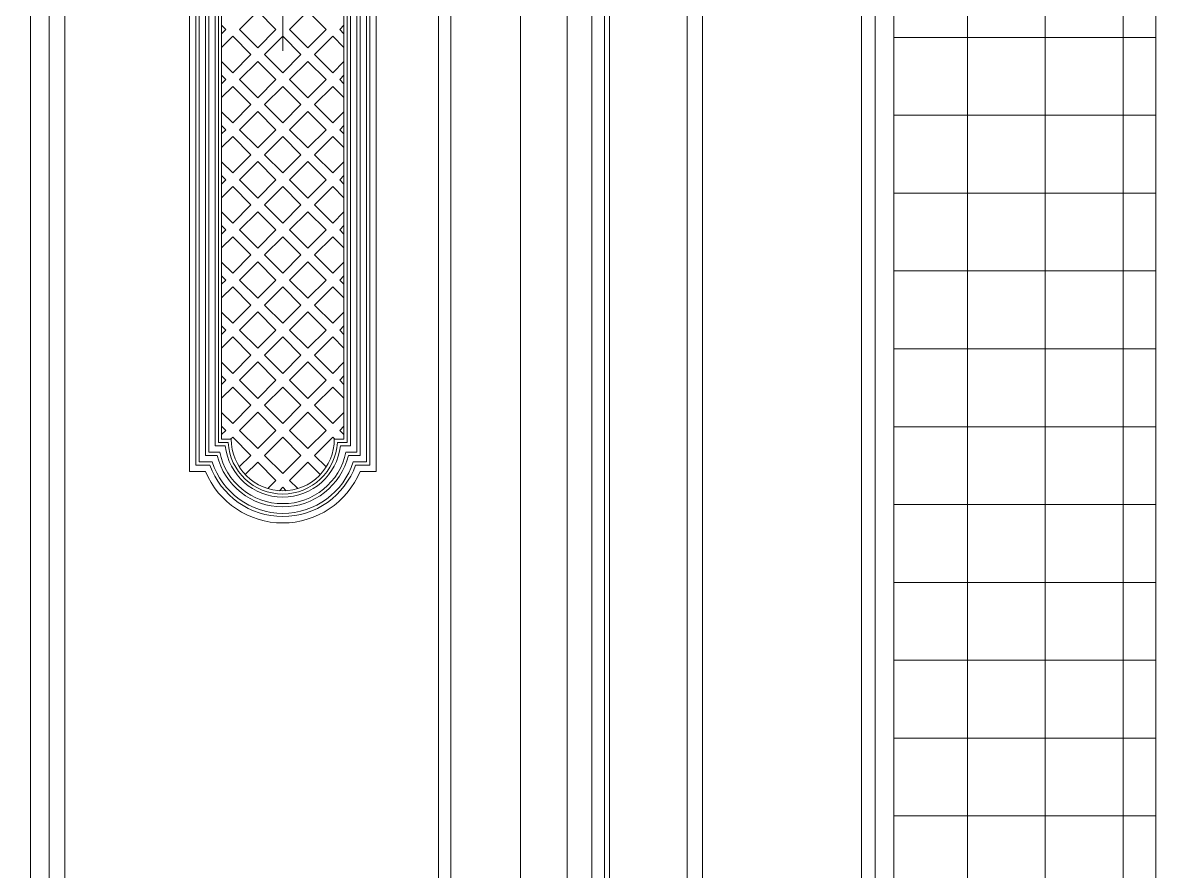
# Model space of a CAD drawing. Header units: inches. Extents: x -12478 to 399182, y -16583 to 525552.
# Drawn here: x 25832.6 to 26197.4, y -8367.8 to -8095.2 of the extents above; entities that cross this region are included whole.
import ezdxf

# ---------------------------------------------------------------- set-up
doc = ezdxf.new("R2010")
doc.units = ezdxf.units.IN
doc.header["$LTSCALE"] = 1000
doc.header["$MEASUREMENT"] = 0
doc.linetypes.add('HIDDEN', pattern=[0.375, 0.25, -0.125])
doc.linetypes.add('HIDDEN2', pattern=[0.1875, 0.125, -0.0625])
for name, color, linetype in [('8', 8, 'Continuous'), ('Layer7', 8, 'Continuous'), ('WOOD', 23, 'Continuous')]:
    doc.layers.add(name, color=color, linetype=linetype)
for name, color, linetype, lineweight in [('Bronze', 40, 'Continuous', 0), ('CQ Marble', 6, 'Continuous', 0), ('Sanitaire', 253, 'Continuous', 0)]:
    doc.layers.add(name, color=color, linetype=linetype, lineweight=lineweight)

# ---------------------------------------------------------------- blocks, each defined once
blk = doc.blocks.new('plate + cyl')
at = {"color": 33, "lineweight": 0}
for p, q in [((56197.8, -1131.43), (56191.94, -1137.29)), ((56197.8, -1131.43), (56203.65, -1137.29)), ((56186.19, -1135.92), (56187.56, -1137.29)), ((56187.56, -1137.29), (56186.19, -1138.65)), ((56191.94, -1137.29), (56197.8, -1143.14)), ((56203.65, -1137.29), (56197.8, -1143.14)), ((56208.04, -1137.29), (56213.89, -1143.14)), ((56219.74, -1137.29), (56213.89, -1143.14)), ((56225.5, -1135.92), (56224.13, -1137.29)), ((56224.13, -1137.29), (56225.5, -1138.65)), ((56189.75, -1139.48), (56186.19, -1143.04)), ((56189.75, -1139.48), (56195.6, -1145.33)), ((56205.84, -1139.48), (56199.99, -1145.33)), ((56205.84, -1139.48), (56211.69, -1145.33)), ((56199.99, -1145.33), (56205.84, -1151.18)), ((56211.69, -1145.33), (56205.84, -1151.18)), ((56197.8, -1147.53), (56203.65, -1153.38)), ((56213.89, -1147.53), (56208.04, -1153.38)), ((56186.19, -1152.01), (56187.56, -1153.38)), ((56225.5, -1152.01), (56224.13, -1153.38)), ((56187.56, -1153.38), (56186.19, -1154.75)), ((56224.13, -1153.38), (56225.5, -1154.75)), ((56197.8, -1163.62), (56191.94, -1169.47)), ((56197.8, -1163.62), (56203.65, -1169.47)), ((56186.19, -1168.1), (56187.56, -1169.47)), ((56187.56, -1169.47), (56186.19, -1170.84)), ((56191.94, -1169.47), (56197.8, -1175.32)), ((56203.65, -1169.47), (56197.8, -1175.32)), ((56208.04, -1169.47), (56213.89, -1175.32)), ((56219.74, -1169.47), (56213.89, -1175.32)), ((56225.5, -1168.1), (56224.13, -1169.47)), ((56224.13, -1169.47), (56225.5, -1170.84)), ((56189.75, -1171.67), (56186.19, -1175.23)), ((56189.75, -1171.67), (56195.6, -1177.52)), ((56205.84, -1171.67), (56199.99, -1177.52)), ((56205.84, -1171.67), (56211.69, -1177.52)), ((56199.99, -1177.52), (56205.84, -1183.37)), ((56211.69, -1177.52), (56205.84, -1183.37)), ((56197.8, -1179.71), (56203.65, -1185.56)), ((56213.89, -1179.71), (56208.04, -1185.56)), ((56186.19, -1184.2), (56187.56, -1185.56)), ((56187.56, -1185.56), (56186.19, -1186.93)), ((56225.5, -1184.2), (56224.13, -1185.56)), ((56224.13, -1185.56), (56225.5, -1186.93)), ((56197.8, -1195.81), (56191.94, -1201.66)), ((56197.8, -1195.81), (56203.65, -1201.66)), ((56213.89, -1195.81), (56208.04, -1201.66)), ((56213.89, -1195.81), (56219.74, -1201.66)), ((56186.19, -1200.29), (56187.56, -1201.66)), ((56187.56, -1201.66), (56186.19, -1203.03)), ((56191.94, -1201.66), (56197.8, -1207.51)), ((56203.65, -1201.66), (56197.8, -1207.51)), ((56208.04, -1201.66), (56213.89, -1207.51)), ((56219.74, -1201.66), (56213.89, -1207.51)), ((56225.5, -1200.29), (56224.13, -1201.66)), ((56224.13, -1201.66), (56225.5, -1203.03)), ((56189.75, -1203.85), (56186.19, -1207.41)), ((56189.75, -1203.85), (56195.6, -1209.7)), ((56205.84, -1203.85), (56199.99, -1209.7)), ((56205.84, -1203.85), (56211.69, -1209.7)), ((56199.99, -1209.7), (56205.84, -1215.56)), ((56211.69, -1209.7), (56205.84, -1215.56)), ((56197.8, -1211.9), (56203.65, -1217.75)), ((56213.89, -1211.9), (56208.04, -1217.75)), ((56186.19, -1216.38), (56187.56, -1217.75)), ((56187.56, -1217.75), (56186.19, -1219.12)), ((56225.5, -1216.38), (56224.13, -1217.75)), ((56224.13, -1217.75), (56225.5, -1219.12)), ((56197.8, -1227.99), (56191.94, -1233.84)), ((56197.8, -1227.99), (56203.65, -1233.84)), ((56186.19, -1232.48), (56187.56, -1233.84)), ((56225.5, -1232.48), (56224.13, -1233.84)), ((56187.56, -1233.84), (56186.19, -1235.21)), ((56189.75, -1236.04), (56186.19, -1239.6)), ((56189.75, -1236.04), (56195.6, -1241.89)), ((56191.94, -1233.84), (56197.8, -1239.69)), ((56203.65, -1233.84), (56197.8, -1239.69)), ((56205.84, -1236.04), (56199.99, -1241.89)), ((56205.84, -1236.04), (56211.69, -1241.89)), ((56208.04, -1233.84), (56213.89, -1239.69)), ((56219.74, -1233.84), (56213.89, -1239.69)), ((56224.13, -1233.84), (56225.5, -1235.21)), ((56199.99, -1241.89), (56205.84, -1247.74)), ((56211.69, -1241.89), (56205.84, -1247.74)), ((56197.8, -1244.08), (56203.65, -1249.94)), ((56213.89, -1244.08), (56208.04, -1249.94)), ((56186.19, -1248.57), (56187.56, -1249.94)), ((56187.56, -1249.94), (56186.19, -1251.3)), ((56225.5, -1248.57), (56224.13, -1249.94)), ((56224.13, -1249.94), (56225.5, -1251.3)), ((56186.19, -1260.27), (56189.75, -1263.83)), ((56197.8, -1260.18), (56191.94, -1266.03)), ((56197.8, -1260.18), (56203.65, -1266.03)), ((56225.5, -1260.27), (56221.94, -1263.83)), ((56186.19, -1264.66), (56187.56, -1266.03)), ((56225.5, -1264.66), (56224.13, -1266.03)), ((56187.56, -1266.03), (56186.19, -1267.4)), ((56189.75, -1268.22), (56189.08, -1268.89)), ((56189.75, -1268.22), (56195.6, -1274.07)), ((56191.94, -1266.03), (56197.8, -1271.88)), ((56203.65, -1266.03), (56197.8, -1271.88)), ((56205.84, -1268.22), (56199.99, -1274.07)), ((56205.84, -1268.22), (56211.69, -1274.07)), ((56208.04, -1266.03), (56213.89, -1271.88)), ((56219.74, -1266.03), (56213.89, -1271.88)), ((56224.13, -1266.03), (56225.5, -1267.4)), ((56197.8, -1276.27), (56203.65, -1282.12)), ((56199.99, -1274.07), (56205.84, -1279.93)), ((56211.69, -1274.07), (56205.84, -1279.93)), ((56213.89, -1276.27), (56208.04, -1282.12))]:
    blk.add_line(p, q, dxfattribs=at)
blk.add_lwpolyline([(56175.84, -888.2), (56181.02, -888.2, -0.302776), (56205.84, -871.65, -0.302776), (56230.67, -888.2), (56235.84, -888.2), (56235.84, -1279.24), (56230.67, -1279.24, -0.302776), (56205.84, -1295.79, -0.302776), (56181.02, -1279.24), (56175.84, -1279.24), (56175.84, -888.2)], format="xyb", dxfattribs=at)
for points in [[(56177.91, -890.27), (56182.44, -890.27, -0.317837), (56205.84, -873.72, -0.317837), (56229.25, -890.27), (56233.77, -890.27), (56233.77, -1277.17), (56229.25, -1277.17, -0.317837), (56205.84, -1293.72, -0.317837), (56182.44, -1277.17), (56177.91, -1277.17)], [(56178.95, -891.31), (56183.18, -891.31, -0.326276), (56205.84, -874.76, -0.326276), (56228.51, -891.31), (56232.74, -891.31), (56232.74, -1276.13), (56228.51, -1276.13, -0.326276), (56205.84, -1292.69, -0.326276), (56183.18, -1276.13), (56178.95, -1276.13)], [(56181.02, -893.38), (56184.74, -893.38, -0.34543), (56205.84, -876.82, -0.34543), (56226.94, -893.38), (56230.67, -893.38), (56230.67, -1274.07), (56226.94, -1274.07, -0.34543), (56205.84, -1290.62, -0.34543), (56184.74, -1274.07), (56181.02, -1274.07)], [(56182.05, -894.41), (56185.57, -894.41, -0.356394), (56205.84, -877.86, -0.356394), (56226.11, -894.41), (56229.64, -894.41), (56229.64, -1273.03), (56226.11, -1273.03, -0.356394), (56205.84, -1289.58, -0.356394), (56185.57, -1273.03), (56182.05, -1273.03)], [(56184.12, -896.48), (56187.34, -896.48, -0.381966), (56205.84, -879.93, -0.381966), (56224.35, -896.48), (56227.57, -896.48), (56227.57, -1270.96), (56224.35, -1270.96, -0.381966), (56205.84, -1287.51, -0.381966), (56187.34, -1270.96), (56184.12, -1270.96)], [(56185.15, -897.51), (56188.29, -897.51, -0.397078), (56205.84, -880.96, -0.397078), (56223.4, -897.51), (56226.53, -897.51), (56226.53, -1269.93), (56223.4, -1269.93, -0.397078), (56205.84, -1286.48, -0.397078), (56188.29, -1269.93), (56185.15, -1269.93)], [(56186.19, -898.55), (56189.29, -898.55, -0.414214), (56205.84, -882, -0.414214), (56222.39, -898.55), (56225.5, -898.55), (56225.5, -1268.89), (56222.39, -1268.89, -0.414214), (56205.84, -1285.44, -0.414214), (56189.29, -1268.89), (56186.19, -1268.89)]]:
    blk.add_lwpolyline(points, format="xyb", close=True, dxfattribs=at)
for points in [[(56213.89, -1131.43), (56219.74, -1137.29), (56213.89, -1143.14), (56208.04, -1137.29), (56213.89, -1131.43)], [(56225.5, -1135.92), (56224.13, -1137.29), (56225.5, -1138.65)], [(56186.19, -1143.04), (56189.75, -1139.48)], [(56189.75, -1139.48), (56195.6, -1145.33), (56189.75, -1151.18), (56186.19, -1147.62)], [(56205.84, -1139.48), (56211.69, -1145.33), (56205.84, -1151.18), (56199.99, -1145.33), (56205.84, -1139.48)], [(56225.5, -1147.62), (56221.94, -1151.18), (56216.08, -1145.33), (56221.94, -1139.48)], [(56221.94, -1139.48), (56225.5, -1143.04)], [(56197.8, -1147.53), (56203.65, -1153.38), (56197.8, -1159.23), (56191.94, -1153.38), (56197.8, -1147.53)], [(56213.89, -1147.53), (56219.74, -1153.38), (56213.89, -1159.23), (56208.04, -1153.38), (56213.89, -1147.53)], [(56225.5, -1152.01), (56224.13, -1153.38), (56225.5, -1154.75)], [(56189.75, -1155.57), (56186.19, -1159.14)], [(56186.19, -1163.72), (56189.75, -1167.28), (56195.6, -1161.43), (56189.75, -1155.57)], [(56205.84, -1155.57), (56211.69, -1161.43), (56205.84, -1167.28), (56199.99, -1161.43), (56205.84, -1155.57)], [(56205.84, -1155.57), (56211.69, -1161.43), (56205.84, -1167.28), (56199.99, -1161.43), (56205.84, -1155.57)], [(56225.5, -1163.72), (56221.94, -1167.28), (56216.08, -1161.43), (56221.94, -1155.57)], [(56221.94, -1155.57), (56225.5, -1159.14)], [(56213.89, -1163.62), (56219.74, -1169.47), (56213.89, -1175.32), (56208.04, -1169.47), (56213.89, -1163.62)], [(56225.5, -1168.1), (56224.13, -1169.47), (56225.5, -1170.84)], [(56186.19, -1175.23), (56189.75, -1171.67)], [(56189.75, -1171.67), (56195.6, -1177.52), (56189.75, -1183.37), (56186.19, -1179.81)], [(56205.84, -1171.67), (56211.69, -1177.52), (56205.84, -1183.37), (56199.99, -1177.52), (56205.84, -1171.67)], [(56225.5, -1179.81), (56221.94, -1183.37), (56216.08, -1177.52), (56221.94, -1171.67)], [(56221.94, -1171.67), (56225.5, -1175.23)], [(56197.8, -1179.71), (56203.65, -1185.56), (56197.8, -1191.42), (56191.94, -1185.56), (56197.8, -1179.71)], [(56213.89, -1179.71), (56219.74, -1185.56), (56213.89, -1191.42), (56208.04, -1185.56), (56213.89, -1179.71)], [(56225.5, -1184.2), (56224.13, -1185.56), (56225.5, -1186.93)], [(56189.75, -1187.76), (56186.19, -1191.32)], [(56186.19, -1195.9), (56189.75, -1199.46), (56195.6, -1193.61), (56189.75, -1187.76)], [(56205.84, -1187.76), (56211.69, -1193.61), (56205.84, -1199.46), (56199.99, -1193.61), (56205.84, -1187.76)], [(56205.84, -1187.76), (56211.69, -1193.61), (56205.84, -1199.46), (56199.99, -1193.61), (56205.84, -1187.76)], [(56225.5, -1195.9), (56221.94, -1199.46), (56216.08, -1193.61), (56221.94, -1187.76)], [(56221.94, -1187.76), (56225.5, -1191.32)], [(56225.5, -1200.29), (56224.13, -1201.66), (56225.5, -1203.03)], [(56189.75, -1203.85), (56195.6, -1209.7), (56189.75, -1215.56), (56186.19, -1211.99)], [(56186.19, -1207.41), (56189.75, -1203.85)], [(56205.84, -1203.85), (56211.69, -1209.7), (56205.84, -1215.56), (56199.99, -1209.7), (56205.84, -1203.85)], [(56225.5, -1211.99), (56221.94, -1215.56), (56216.08, -1209.7), (56221.94, -1203.85)], [(56221.94, -1203.85), (56225.5, -1207.41)], [(56197.8, -1211.9), (56203.65, -1217.75), (56197.8, -1223.6), (56191.94, -1217.75), (56197.8, -1211.9)], [(56213.89, -1211.9), (56219.74, -1217.75), (56213.89, -1223.6), (56208.04, -1217.75), (56213.89, -1211.9)], [(56225.5, -1216.38), (56224.13, -1217.75), (56225.5, -1219.12)], [(56186.19, -1228.09), (56189.75, -1231.65), (56195.6, -1225.8), (56189.75, -1219.94)], [(56189.75, -1219.94), (56186.19, -1223.51)], [(56205.84, -1219.94), (56211.69, -1225.8), (56205.84, -1231.65), (56199.99, -1225.8), (56205.84, -1219.94)], [(56205.84, -1219.94), (56211.69, -1225.8), (56205.84, -1231.65), (56199.99, -1225.8), (56205.84, -1219.94)], [(56225.5, -1228.09), (56221.94, -1231.65), (56216.08, -1225.8), (56221.94, -1219.94)], [(56221.94, -1219.94), (56225.5, -1223.51)], [(56213.89, -1227.99), (56219.74, -1233.84), (56213.89, -1239.69), (56208.04, -1233.84), (56213.89, -1227.99)], [(56225.5, -1232.48), (56224.13, -1233.84), (56225.5, -1235.21)], [(56186.19, -1239.6), (56189.75, -1236.04)], [(56189.75, -1236.04), (56195.6, -1241.89), (56189.75, -1247.74), (56186.19, -1244.18)], [(56205.84, -1236.04), (56211.69, -1241.89), (56205.84, -1247.74), (56199.99, -1241.89), (56205.84, -1236.04)], [(56225.5, -1244.18), (56221.94, -1247.74), (56216.08, -1241.89), (56221.94, -1236.04)], [(56221.94, -1236.04), (56225.5, -1239.6)], [(56197.8, -1244.08), (56203.65, -1249.94), (56197.8, -1255.79), (56191.94, -1249.94), (56197.8, -1244.08)], [(56213.89, -1244.08), (56219.74, -1249.94), (56213.89, -1255.79), (56208.04, -1249.94), (56213.89, -1244.08)], [(56225.5, -1248.57), (56224.13, -1249.94), (56225.5, -1251.3)], [(56189.75, -1252.13), (56186.19, -1255.69)], [(56186.19, -1260.27), (56189.75, -1263.83), (56195.6, -1257.98), (56189.75, -1252.13)], [(56205.84, -1252.13), (56211.69, -1257.98), (56205.84, -1263.83), (56199.99, -1257.98), (56205.84, -1252.13)], [(56205.84, -1252.13), (56211.69, -1257.98), (56205.84, -1263.83), (56199.99, -1257.98), (56205.84, -1252.13)], [(56225.5, -1260.27), (56221.94, -1263.83), (56216.08, -1257.98), (56221.94, -1252.13)], [(56221.94, -1252.13), (56225.5, -1255.69)], [(56213.89, -1260.18), (56219.74, -1266.03), (56213.89, -1271.88), (56208.04, -1266.03), (56213.89, -1260.18)], [(56225.5, -1264.66), (56224.13, -1266.03), (56225.5, -1267.4)], [(56189.08, -1268.89), (56189.75, -1268.22)], [(56189.75, -1268.22), (56195.6, -1274.07), (56191.89, -1277.79)], [(56205.84, -1268.22), (56211.69, -1274.07), (56205.84, -1279.93), (56199.99, -1274.07), (56205.84, -1268.22)], [(56219.8, -1277.79), (56216.08, -1274.07), (56221.94, -1268.22)], [(56221.94, -1268.22), (56222.61, -1268.89)], [(56193.81, -1280.26), (56197.8, -1276.27)], [(56197.8, -1276.27), (56203.65, -1282.12), (56201.04, -1284.73)], [(56210.65, -1284.73), (56208.04, -1282.12), (56213.89, -1276.27)], [(56213.89, -1276.27), (56217.88, -1280.26)], [(56204.75, -1285.41), (56205.84, -1284.32)], [(56204.75, -1285.41), (56205.84, -1284.32)], [(56205.84, -1284.32), (56206.94, -1285.41)], [(56205.84, -1284.32), (56206.94, -1285.41)]]:
    blk.add_lwpolyline(points, dxfattribs=at)
at = {"layer": '8', "color": 8, "linetype": 'HIDDEN', "lineweight": 0, "ltscale": 5}
blk.add_line((56205.84, -950.5, 0), (56205.84, -1144.19, 0), dxfattribs=at)
blk = doc.blocks.new('A$C296266e4')
at = {"layer": '8', "lineweight": 0}
h = blk.add_hatch(dxfattribs=at)
h.set_pattern_fill('GOST_WOOD', color=256, scale=40)
h.set_pattern_definition([(90, (386452.5, 119014.2), (-240, -1e-14), [400, -80]), (90, (386372.5, 118934.2), (-240, -1e-14), [240, -60, 120, -60]), (90, (386292.5, 118814.2), (-240, -1e-14), [400, -80])])
h.paths.add_polyline_path([(339, 912), (831, 912), (831, 257), (339, 257)])
at = {"layer": 'Layer7', "linetype": 'HIDDEN2', "lineweight": 0, "ltscale": 30, "elevation": 0}
blk.add_lwpolyline([(101.32, 0), (101.32, 2600), (1010, 2600), (1010, 0)], dxfattribs=at)
at = {"layer": 'WOOD', "lineweight": 0, "elevation": 0}
for points in [[(1101.32, 200), (1101.32, 2691.32), (941.32, 2691.32)], [(1095.31, 200), (1095.31, 2685.31), (941.32, 2685.31)], [(1090.91, 200), (1090.91, 2680.91), (941.32, 2680.91)], [(1039.84, 200), (1039.84, 2629.83), (941.32, 2629.83)], [(1034.87, 200), (1034.87, 2624.87), (941.32, 2624.87)], [(1008.32, 200), (1008.32, 2598.31), (941.32, 2598.31)], [(1004.32, 200), (1004.32, 2594.32), (941.32, 2594.32)], [(996.32, 200), (996.32, 2586.32), (941.32, 2586.32)], [(981.32, 200), (981.32, 2571.32), (941.32, 2571.32)], [(959, 0), (959, 2548.99), (941.32, 2548.99)], [(955, 0), (955, 2545), (941.32, 2545)], [(955, 2545), (955, 0)]]:
    blk.add_lwpolyline(points, dxfattribs=at)
for points in [[(280, 198), (835, 198), (835, 2498), (280, 2498)], [(285, 203), (830, 203), (830, 2493), (285, 2493)], [(291, 209), (824, 209), (824, 2487), (291, 2487)]]:
    blk.add_lwpolyline(points, close=True, dxfattribs=at)
at = {"layer": 'Bronze', "lineweight": 0, "xscale": -1, "rotation": 359.9999999999999}
blk.add_blockref('plate + cyl', (57110.84, 2100.5, 0), dxfattribs=at)

msp = doc.modelspace()

# ---------------------------------------------------------------- hatches: boundary and pattern name
at = {"layer": 'Sanitaire'}
h = msp.add_hatch(dxfattribs=at)
h.set_pattern_fill('ANSI37', color=8, scale=200, angle=45)
h.set_pattern_definition([(90, (24849.77, -3e-08), (-25, 0), []), (180, (24849.77, -3e-08), (-4e-15, -25), [])])
edge = h.paths.add_edge_path(flags=17)
edge.add_arc((28689.59, -8523.44), 12.7, 0, 360)
edge = h.paths.add_edge_path()
edge.add_line((27830.68, -8000.63), (27830.68, -7997.63))
edge.add_line((27830.68, -7983.63), (27830.68, -7997.63))
edge.add_line((27830.68, -7983.63), (27830.68, -7980.63))
edge.add_line((26206.66, -7893.55), (26206.66, -9060.63))
edge.add_line((22574.6, -9060.63), (29737.74, -9060.63))
edge.add_line((28845.71, -8995.91), (28845.71, -9051.73))
edge.add_line((28845.71, -9058.08), (28845.71, -9051.73))
edge.add_line((28846.47, -9058.08), (28846.47, -9060.62))
edge.add_line((28846.47, -9058.08), (28845.71, -9058.08))
edge.add_line((28845.71, -8995.91), (28845.71, -8989.56))
edge.add_line((28845.71, -8979.5), (28845.71, -8989.56))
edge.add_arc((28846.49, -8979.5), 0.787, 91.8486, 180, ccw=False)
edge.add_line((28846.47, -8969.69), (28846.47, -8989.56))
edge.add_line((28827.6, -8969.69), (28844.36, -8969.69))
edge.add_line((28844.36, -8969.69), (28844.61, -8969.69))
edge.add_line((28844.87, -8969.69), (28844.61, -8969.69))
edge.add_line((28844.87, -8969.69), (28850.27, -8969.69))
edge.add_line((28827.34, -8969.69), (28827.6, -8969.69))
edge.add_line((28827.34, -8969.69), (28827.09, -8969.69))
edge.add_line((28812.74, -8969.69), (28827.09, -8969.69))
edge.add_line((28812.74, -8969.69), (28811.21, -8969.69))
edge.add_line((28782, -8969.69), (28811.21, -8969.69))
edge.add_line((28777.66, -8969.69), (28781.75, -8969.69))
edge.add_line((28781.75, -8969.69), (28782, -8969.69))
edge.add_line((28727.69, -8483.46), (28727.69, -8969.81))
edge.add_line((28777.66, -8969.69), (28776.13, -8969.69))
edge.add_line((28776.13, -8968.94), (28775.09, -8968.94))
edge.add_line((28771.23, -8968.94), (28775.09, -8968.94))
edge.add_line((28771.23, -8968.94), (28768.94, -8968.94))
edge.add_line((28768.94, -8968.94), (28730.77, -8968.94))
edge.add_line((28729.98, -8968.43), (28730.77, -8968.94))
edge.add_line((28729.98, -8968.43), (28729.98, -8967.94))
edge.add_arc((28729.98, -8965.65), 2.29, 180, 270.0001, ccw=False)
edge.add_line((28727.69, -8965.65), (28727.69, -8487.62))
edge.add_line((28698.4, -8532.96), (28727.57, -8532.96))
edge.add_line((28732.78, -8472.24), (28732.78, -8475.41))
edge.add_line((28732.78, -8475.41), (28732.79, -8476.93))
edge.add_line((28732.79, -8476.93), (28732.79, -8483.28))
edge.add_arc((28774.5, -8483.97), 0.635, 90, 180, ccw=False)
edge.add_line((28773.86, -8483.97), (28773.86, -8485.58))
edge.add_arc((28729.98, -8487.62), 2.29, 89.9996, 180, ccw=False)
edge.add_line((28730.77, -8484.34), (28729.98, -8484.84))
edge.add_line((28729.98, -8484.84), (28729.98, -8485.34))
edge.add_line((28730.77, -8484.34), (28768.94, -8484.34))
edge.add_line((28732.79, -8483.28), (28743.9, -8483.28))
edge.add_line((28743.9, -8483.28), (28748.53, -8483.28))
edge.add_line((28744.99, -8483.33), (28756.1, -8483.33))
edge.add_line((28756.1, -8483.33), (28793.56, -8483.33))
edge.add_line((28768.94, -8484.34), (28771.23, -8484.34))
edge.add_line((28773.86, -8484.34), (28771.23, -8484.34))
edge.add_line((28729.35, -8471.74), (28730.14, -8472.24))
edge.add_line((28748.52, -8472.24), (28730.14, -8472.24))
edge.add_arc((28729.35, -8468.96), 2.29, 180, 270.0002, ccw=False)
edge.add_line((28727.06, -8468.96), (28726.94, -8326.02))
edge.add_arc((28695.31, -8390.28), 6.35, -90, 0, ccw=False)
edge.add_line((28695.31, -8396.63), (28688.96, -8396.63))
edge.add_line((28688.96, -8396.63), (28682.61, -8396.63))
edge.add_arc((28682.61, -8390.28), 6.35, 180, 270, ccw=False)
edge.add_line((28676.26, -8382.14), (28676.26, -8390.28))
edge.add_line((28676.26, -7893.55), (28676.26, -8382.01))
edge.add_line((28701.66, -8390.28), (28701.66, -8382.14))
edge.add_line((28701.66, -8382.01), (28701.66, -8325.95))
edge.add_line((28701.61, -8326.02), (28726.94, -8326.02))
edge.add_line((28676.26, -7893.55), (26206.66, -7893.55))
edge.add_line((26206.66, -7893.55), (26206.66, -7980.63))
h = msp.add_hatch(dxfattribs=at)
h.set_pattern_fill('ANSI37', color=8, scale=200, angle=45)
h.set_pattern_definition([(90, (20336.092, -4e-10), (-25, 0), []), (180, (20336.092, -4e-10), (-4e-15, -25), [])])
h.paths.add_polyline_path([(26100.56, -8868.17), (26122.48, -8868.17), (26122.48, -9060.32), (26196.78, -9058.38), (26196.55, -7891.3), (26112.48, -7893.27), (26112.48, -8860.63), (26100.56, -8860.63)])

# ---------------------------------------------------------------- linework, layer by layer
at = {"layer": 'CQ Marble', "elevation": 0}
msp.add_lwpolyline([(26196.66, -7889.05), (26200.66, -7889.05), (26200.66, -9060.63), (26196.66, -9060.63)], close=True, dxfattribs=at)

# ---------------------------------------------------------------- block references
at = {"color": 8}
msp.add_blockref('A$C296266e4', (25011.16, -9060.63, 0), dxfattribs=at)

doc.saveas('drawing.dxf')
